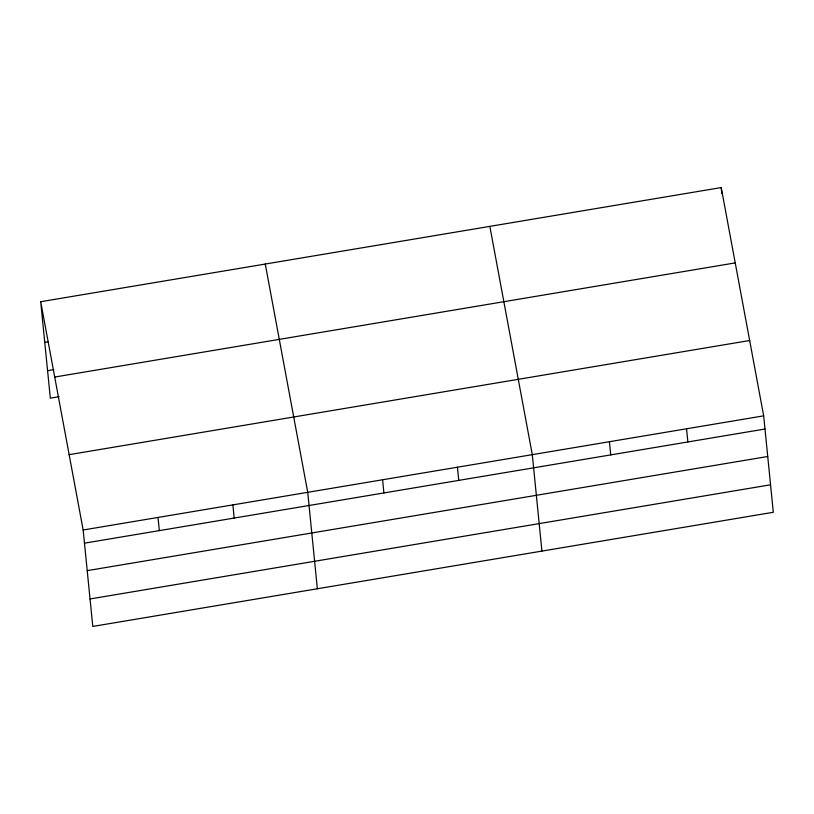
<?xml version="1.0" encoding="UTF-8"?>
<svg xmlns="http://www.w3.org/2000/svg" width="814" height="814" viewBox="0 0 814 814"><rect width="100%" height="100%" fill="white"/><g stroke="black" fill="none" stroke-linecap="round" stroke-linejoin="round"><path stroke-width="1.22" d="M40.7 301.719L721.214 187.566L763.674 415.842L773.3 512.281L92.786 626.434L83.16 529.995L40.7 301.719L50.326 398.158L59.056 396.693M44.76 342.379L48.504 341.748M47.588 370.685L53.826 369.637M54.711 377.045L735.225 262.891M69.149 454.66L749.663 340.506M83.16 529.995L763.674 415.842M84.473 543.172L764.987 429.019M87.22 570.645L767.734 456.491M90.039 598.962L770.553 484.798M489.845 226.373L532.295 454.65L541.921 551.088M265.272 264.051L307.733 492.317L317.358 588.766M721.214 187.566L721.815 193.559M686.548 428.774L687.861 441.951M609.421 441.717L610.734 454.894M457.437 467.205L458.76 480.382M382.59 479.761L383.903 492.938M232.875 504.873L234.188 518.06M158.018 517.439L159.33 530.616"/></g></svg>
